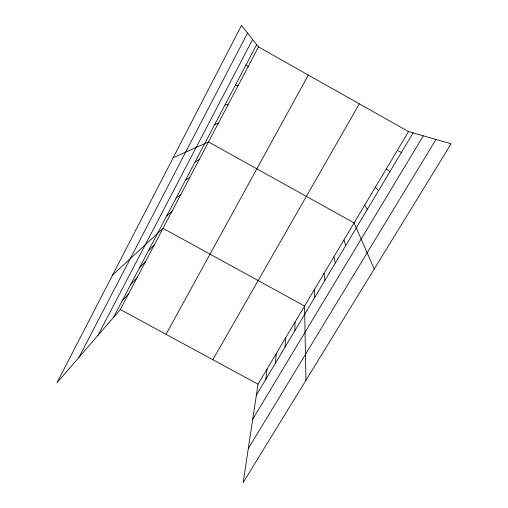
<?xml version="1.0" encoding="UTF-8"?>
<svg xmlns="http://www.w3.org/2000/svg" width="508" height="508" viewBox="0 0 508 508"><rect width="100%" height="100%" fill="white"/><g stroke="black" fill="none" stroke-linecap="round" stroke-linejoin="round"><path stroke-width="0.76" d="M294.811 330.772L295.04 322.059M285.02 347.155L285.617 337.884M275.355 363.328L276.308 353.511M265.805 379.305L267.106 368.948M408.515 131.591L258.013 384.207L243.161 482.6L451.091 143.789L408.515 131.591L258.47 46.952L241.51 25.4L56.909 382.873L120.313 309.531L258.47 46.952M78.943 357.391L247.542 33.064M97.834 335.54L252.597 39.484M113.322 317.614L256.661 44.647M166.027 334.321L308.312 75.063M212.846 359.708L359.327 103.842M256.375 395.084L413.08 132.899M252.736 419.163L423.304 135.827M248.317 448.481L435.985 139.465M121.945 301.206L128.651 293.681M130.67 284.582L137.09 277.647M139.51 267.754L145.631 261.41M148.463 250.704L154.28 244.977M112.586 275.057L163.036 228.34L304.584 306.045L305.949 380.295M166.713 215.944L171.901 211.487M176.016 198.228L180.873 194.431M185.445 180.27L189.967 177.159M194.996 162.084L199.168 159.664M173.19 157.702L208.49 141.942L354.101 222.929L374.218 269.05M214.789 124.397L218.224 123.45M225.038 104.877L228.086 104.712M235.433 85.084L238.074 85.719M397.339 150.349L401.403 152.438M120.313 309.531L258.013 384.207M245.974 65.011L248.202 66.465M386.315 168.859L389.884 171.704M375.437 187.122L378.53 190.703M364.7 205.143L367.328 209.442M343.948 239.973L345.7 245.631M333.921 256.8L335.255 263.106M324.021 273.418L324.949 280.346M314.242 289.833L314.776 297.37"/></g></svg>
